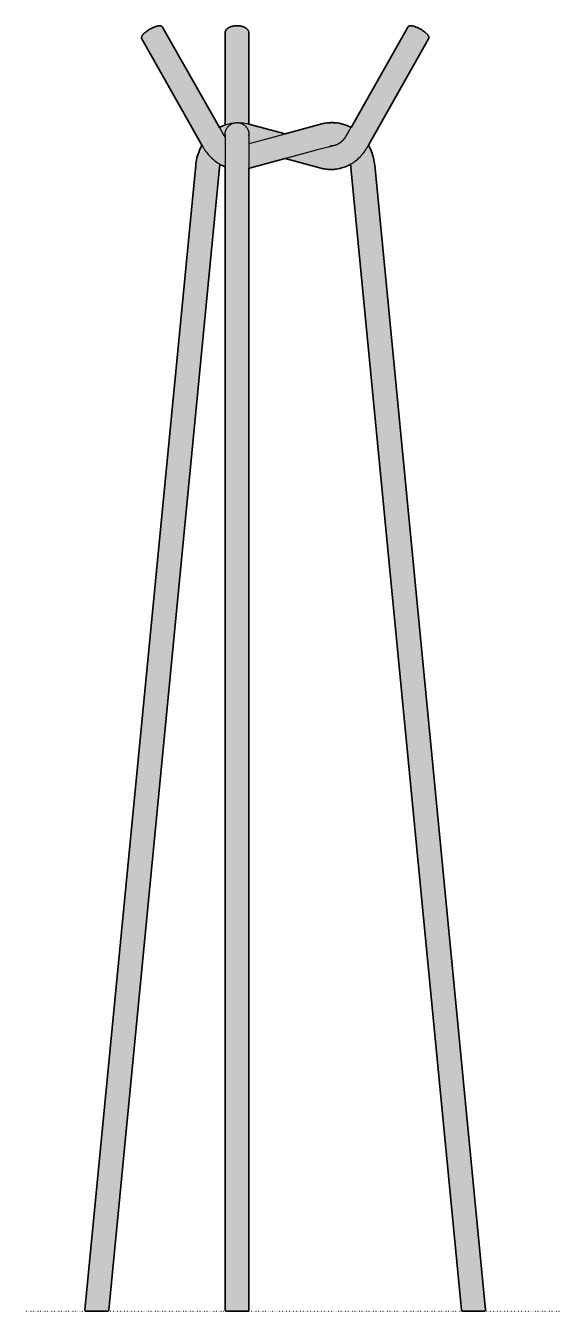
# Model space of a CAD drawing. Header units: millimetres. Extents: x 0 to 1655, y -942 to 1616.
# Drawn here: x 0 to 672, y 0 to 1616 of the extents above; entities that cross this region are included whole.
import ezdxf

# ---------------------------------------------------------------- set-up
doc = ezdxf.new("R2010")
doc.units = ezdxf.units.MM
doc.linetypes.add('Dots', pattern=[1, 0, -1])
doc.layers.add('Blocks', color=7, linetype='Continuous')
doc.layers.add('Blocks$Fill', color=7, linetype='Continuous', true_color=0xffffff)
for name, color, linetype, lineweight, true_color in [('Blocks$Inner', 7, 'Continuous', 25, 0x007f00), ('Blocks$Outline', 7, 'Continuous', 35, 0xff3f3f), ('Groud', 7, 'Dots', 25, 0x243775)]:
    doc.layers.add(name, color=color, linetype=linetype, lineweight=lineweight, true_color=true_color)

# ---------------------------------------------------------------- blocks, each defined once
blk = doc.blocks.new('Knit Coat Rack Side')
at = {"layer": 'Blocks$Fill'}
blk.add_hatch(color=256, dxfattribs=at).paths.add_polyline_path([(408.7, 1487.6), (480, 1613.8), (480.1, 1613.9), (480.2, 1614), (480.3, 1614.1), (480.4, 1614.2), (480.5, 1614.3), (480.6, 1614.4), (480.6, 1614.5), (480.8, 1614.6), (480.9, 1614.7), (481, 1614.8), (481.1, 1614.9), (481.2, 1614.9), (481.3, 1615), (481.4, 1615.1), (481.5, 1615.1), (481.7, 1615.2), (481.8, 1615.2), (481.9, 1615.3), (482, 1615.3), (482.2, 1615.4), (482.3, 1615.4), (482.4, 1615.4), (482.6, 1615.5), (482.7, 1615.5), (482.8, 1615.5), (483, 1615.5), (483.1, 1615.5), (483.3, 1615.5), (483.4, 1615.5), (483.5, 1615.5), (483.7, 1615.5), (483.9, 1615.5), (484.1, 1615.5), (484.3, 1615.5), (484.6, 1615.5), (484.8, 1615.5), (485, 1615.4), (485.5, 1615.3), (486, 1615.3), (486.5, 1615.1), (487, 1615), (487.6, 1614.9), (488.1, 1614.7), (488.6, 1614.5), (489.1, 1614.4), (489.6, 1614.2), (490.7, 1613.7), (491.8, 1613.3), (492.9, 1612.8), (494.1, 1612.2), (495.2, 1611.6), (496.3, 1611), (497.5, 1610.3), (498.6, 1609.5), (499.7, 1608.8), (500.8, 1608), (501.3, 1607.6), (501.8, 1607.2), (502.2, 1606.9), (502.7, 1606.5), (503.1, 1606.1), (503.5, 1605.7), (503.9, 1605.3), (504.3, 1605), (504.6, 1604.6), (504.9, 1604.3), (505, 1604.1), (505.1, 1603.9), (505.3, 1603.7), (505.4, 1603.6), (505.5, 1603.4), (505.6, 1603.2), (505.7, 1603), (505.8, 1602.9), (505.9, 1602.7), (506, 1602.5), (506.1, 1602.3), (506.2, 1602.2), (506.2, 1602), (506.3, 1601.9), (506.3, 1601.8), (506.4, 1601.7), (506.4, 1601.6), (506.4, 1601.5), (506.4, 1601.5), (506.4, 1601.4), (506.5, 1601.2), (506.5, 1601.2), (506.5, 1601.1), (506.5, 1601), (506.5, 1600.9), (506.5, 1600.8), (506.5, 1600.7), (506.5, 1600.7), (506.5, 1600.6), (506.5, 1600.5), (506.5, 1600.4), (506.5, 1600.3), (506.5, 1600.2), (506.5, 1600.1), (506.5, 1600), (506.5, 1600), (506.5, 1599.9), (506.4, 1599.8), (506.4, 1599.7), (506.4, 1599.6), (506.4, 1599.5), (506.3, 1599.4), (506.3, 1599.4), (506.3, 1599.3), (506.2, 1599.2), (506.2, 1599.1), (506.1, 1599), (430.6, 1465.4), (431.6, 1463.5), (432.6, 1461.5), (433.5, 1459.5), (434.3, 1457.4), (435.1, 1455.3), (435.8, 1453.2), (436.4, 1451.1), (437, 1449), (437.4, 1446.8), (437.8, 1444.6), (438.1, 1442.4), (438.4, 1440.2), (577.7, 2.1), (577.7, 2.1), (577.7, 2), (577.7, 1.9), (577.7, 1.8), (577.7, 1.8), (577.7, 1.7), (577.7, 1.6), (577.7, 1.6), (577.7, 1.5), (577.6, 1.4), (577.6, 1.4), (577.6, 1.3), (577.6, 1.2), (577.5, 1.2), (577.5, 1.1), (577.5, 1.1), (577.4, 1), (577.4, 0.9), (577.4, 0.9), (577.3, 0.8), (577.3, 0.8), (577.2, 0.7), (577.2, 0.7), (577.2, 0.6), (577.1, 0.6), (577.1, 0.5), (577, 0.5), (576.9, 0.4), (576.9, 0.4), (576.8, 0.3), (576.8, 0.3), (576.7, 0.3), (576.7, 0.2), (576.6, 0.2), (576.5, 0.2), (576.5, 0.1), (576.4, 0.1), (576.3, 0.1), (576.3, 0.1), (576.2, 0.1), (576.1, 0), (576.1, 0), (576, 0), (575.9, 0), (575.9, 0), (575.8, 0), (575.7, 0), (549.5, 0), (549.5, 0), (549.4, 0), (549.3, 0), (549.3, 0), (549.2, 0), (549.1, 0.1), (549.1, 0.1), (549, 0.1), (548.9, 0.1), (548.9, 0.1), (548.8, 0.2), (548.7, 0.2), (548.7, 0.2), (548.6, 0.3), (548.6, 0.3), (548.5, 0.3), (548.4, 0.4), (548.4, 0.4), (548.3, 0.5), (548.3, 0.5), (548.2, 0.5), (548.2, 0.6), (548.1, 0.6), (548.1, 0.7), (548, 0.7), (548, 0.8), (548, 0.9), (547.9, 0.9), (547.9, 1), (547.9, 1), (547.8, 1.1), (547.8, 1.1), (547.8, 1.2), (547.7, 1.3), (547.7, 1.3), (547.7, 1.4), (547.7, 1.5), (547.7, 1.5), (547.6, 1.6), (547.6, 1.7), (547.6, 1.7), (547.6, 1.8), (408.4, 1438.3), (408.3, 1439.4), (408.1, 1440.4), (407.9, 1441.4), (404.9, 1439.8), (403.3, 1439.1), (401.8, 1438.4), (400.2, 1437.8), (398.6, 1437.3), (396.9, 1436.8), (395.3, 1436.3), (393.6, 1435.9), (392, 1435.6), (390.3, 1435.4), (388.6, 1435.1), (386.9, 1435), (385.2, 1434.9), (383.5, 1434.9), (381.9, 1434.9), (380.3, 1435), (378.6, 1435.1), (377, 1435.3), (375.4, 1435.5), (373.9, 1435.8), (372.3, 1436.2), (370.7, 1436.6), (326, 1448.6), (281.2, 1436.5), (281.1, 1436.5), (281, 1436.5), (280.9, 1436.5), (280.7, 1436.5), (280.6, 1436.5), (280.5, 1436.5), (280.4, 1436.4), (280.4, 1.9), (280.4, 1.9), (280.4, 1.8), (280.4, 1.7), (280.4, 1.7), (280.4, 1.6), (280.3, 1.5), (280.3, 1.4), (280.3, 1.4), (280.3, 1.3), (280.3, 1.3), (280.2, 1.2), (280.2, 1.1), (280.2, 1.1), (280.1, 1), (280.1, 0.9), (280.1, 0.9), (280, 0.8), (280, 0.8), (279.9, 0.7), (279.9, 0.7), (279.8, 0.6), (279.8, 0.6), (279.7, 0.5), (279.7, 0.5), (279.6, 0.4), (279.6, 0.4), (279.5, 0.3), (279.5, 0.3), (279.4, 0.3), (279.3, 0.2), (279.3, 0.2), (279.2, 0.2), (279.2, 0.1), (279.1, 0.1), (279, 0.1), (279, 0.1), (278.9, 0.1), (278.8, 0), (278.8, 0), (278.7, 0), (278.6, 0), (278.5, 0), (278.5, 0), (278.4, 0), (252.3, 0), (252.3, 0), (252.2, 0), (252.1, 0), (252.1, 0), (252, 0), (251.9, 0.1), (251.9, 0.1), (251.8, 0.1), (251.7, 0.1), (251.7, 0.1), (251.6, 0.2), (251.6, 0.2), (251.5, 0.2), (251.4, 0.3), (251.4, 0.3), (251.3, 0.3), (251.3, 0.4), (251.2, 0.4), (251.1, 0.4), (251.1, 0.5), (251, 0.5), (251, 0.6), (250.9, 0.6), (250.9, 0.7), (250.9, 0.7), (250.8, 0.8), (250.8, 0.8), (250.7, 0.9), (250.7, 1), (250.7, 1), (250.6, 1.1), (250.6, 1.1), (250.6, 1.2), (250.5, 1.3), (250.5, 1.3), (250.5, 1.4), (250.5, 1.5), (250.5, 1.5), (250.5, 1.6), (250.4, 1.7), (250.4, 1.7), (250.4, 1.8), (250.4, 1.9), (250.4, 1.9), (250.4, 2), (250.4, 1438.3), (247.2, 1439.7), (245.6, 1440.5), (244.1, 1441.4), (243.7, 1439.4), (243.6, 1438.3), (243.5, 1437.3), (104.4, 1.7), (104.4, 1.7), (104.4, 1.6), (104.4, 1.5), (104.3, 1.5), (104.3, 1.4), (104.3, 1.3), (104.3, 1.3), (104.3, 1.2), (104.2, 1.1), (104.2, 1.1), (104.2, 1), (104.1, 1), (104.1, 0.9), (104.1, 0.9), (104, 0.8), (104, 0.7), (103.9, 0.7), (103.9, 0.6), (103.8, 0.6), (103.8, 0.5), (103.7, 0.5), (103.7, 0.5), (103.6, 0.4), (103.6, 0.4), (103.5, 0.3), (103.5, 0.3), (103.4, 0.3), (103.3, 0.2), (103.3, 0.2), (103.2, 0.2), (103.2, 0.1), (103.1, 0.1), (103, 0.1), (103, 0.1), (102.9, 0.1), (102.8, 0), (102.8, 0), (102.7, 0), (102.6, 0), (102.6, 0), (102.5, 0), (102.4, 0), (76.3, 0), (76.2, 0), (76.1, 0), (76, 0), (76, 0), (75.9, 0), (75.8, 0.1), (75.7, 0.1), (75.7, 0.1), (75.6, 0.1), (75.6, 0.1), (75.5, 0.2), (75.4, 0.2), (75.4, 0.2), (75.3, 0.3), (75.2, 0.3), (75.2, 0.3), (75.1, 0.4), (75.1, 0.4), (75, 0.5), (75, 0.5), (74.9, 0.6), (74.9, 0.6), (74.8, 0.7), (74.8, 0.7), (74.7, 0.8), (74.7, 0.8), (74.6, 0.9), (74.6, 0.9), (74.6, 1), (74.5, 1.1), (74.5, 1.1), (74.5, 1.2), (74.4, 1.2), (74.4, 1.3), (74.4, 1.4), (74.4, 1.4), (74.4, 1.5), (74.3, 1.6), (74.3, 1.6), (74.3, 1.7), (74.3, 1.8), (74.3, 1.8), (74.3, 1.9), (74.3, 2), (74.3, 2.1), (74.3, 2.1), (74.3, 2.2), (213.9, 1442.4), (214.2, 1444.6), (214.6, 1446.8), (215.1, 1449), (215.6, 1451.1), (216.2, 1453.2), (216.9, 1455.3), (217.7, 1457.4), (218.5, 1459.5), (219.4, 1461.5), (220.4, 1463.5), (221.4, 1465.4), (145.8, 1599.1), (145.8, 1599.2), (145.8, 1599.3), (145.7, 1599.4), (145.7, 1599.4), (145.7, 1599.5), (145.6, 1599.6), (145.6, 1599.7), (145.6, 1599.8), (145.6, 1599.9), (145.5, 1600), (145.5, 1600), (145.5, 1600.1), (145.5, 1600.2), (145.5, 1600.3), (145.5, 1600.4), (145.5, 1600.5), (145.5, 1600.6), (145.5, 1600.7), (145.5, 1600.7), (145.5, 1600.8), (145.5, 1600.9), (145.5, 1601), (145.5, 1601.1), (145.5, 1601.2), (145.5, 1601.2), (145.6, 1601.4), (145.6, 1601.5), (145.6, 1601.5), (145.6, 1601.6), (145.7, 1601.7), (145.7, 1601.8), (145.7, 1601.9), (145.8, 1602), (145.8, 1602.2), (145.9, 1602.3), (146, 1602.5), (146.1, 1602.7), (146.2, 1602.9), (146.3, 1603), (146.4, 1603.2), (146.5, 1603.4), (146.6, 1603.6), (146.7, 1603.7), (146.9, 1603.9), (147, 1604.1), (147.1, 1604.3), (147.4, 1604.6), (147.8, 1605), (148.1, 1605.3), (148.5, 1605.7), (148.9, 1606.1), (149.3, 1606.5), (149.8, 1606.9), (150.2, 1607.2), (150.7, 1607.6), (151.2, 1608), (152.3, 1608.8), (153.4, 1609.5), (154.5, 1610.3), (155.7, 1611), (156.8, 1611.6), (157.9, 1612.2), (159.1, 1612.8), (160.2, 1613.3), (161.3, 1613.7), (162.4, 1614.2), (162.9, 1614.4), (163.4, 1614.5), (163.9, 1614.7), (164.4, 1614.9), (165, 1615), (165.5, 1615.1), (166, 1615.3), (166.5, 1615.3), (167, 1615.4), (167.2, 1615.5), (167.5, 1615.5), (167.7, 1615.5), (167.9, 1615.5), (168.1, 1615.5), (168.4, 1615.5), (168.5, 1615.5), (168.6, 1615.5), (168.8, 1615.5), (168.9, 1615.5), (169, 1615.5), (169.2, 1615.5), (169.3, 1615.5), (169.4, 1615.5), (169.6, 1615.4), (169.7, 1615.4), (169.8, 1615.4), (170, 1615.3), (170.1, 1615.3), (170.2, 1615.2), (170.3, 1615.2), (170.5, 1615.1), (170.6, 1615.1), (170.7, 1615), (170.8, 1614.9), (170.9, 1614.9), (171.1, 1614.8), (171.2, 1614.7), (171.3, 1614.6), (171.4, 1614.5), (171.5, 1614.4), (171.6, 1614.3), (171.7, 1614.2), (171.7, 1614.1), (171.8, 1614), (171.9, 1613.9), (172, 1613.8), (175.8, 1607.1), (243.4, 1487.6), (246.1, 1489), (247.5, 1489.6), (249, 1490.2), (250.4, 1490.8), (250.4, 1606.6), (250.4, 1606.7), (250.4, 1606.8), (250.4, 1607), (250.4, 1607.1), (250.5, 1607.2), (250.5, 1607.4), (250.5, 1607.5), (250.5, 1607.6), (250.6, 1607.8), (250.6, 1607.9), (250.6, 1608), (250.7, 1608.2), (250.7, 1608.3), (250.8, 1608.4), (250.8, 1608.6), (250.9, 1608.7), (250.9, 1608.8), (251, 1608.9), (251, 1609.1), (251.1, 1609.2), (251.1, 1609.3), (251.2, 1609.4), (251.3, 1609.6), (251.3, 1609.7), (251.4, 1609.8), (251.5, 1609.9), (251.6, 1610), (251.7, 1610.1), (251.7, 1610.3), (251.8, 1610.4), (251.9, 1610.5), (252, 1610.6), (252.2, 1610.8), (252.3, 1611), (252.5, 1611.1), (252.6, 1611.3), (252.8, 1611.4), (252.9, 1611.5), (253.1, 1611.7), (253.2, 1611.8), (253.4, 1612), (253.6, 1612.1), (253.8, 1612.2), (253.9, 1612.4), (254.1, 1612.5), (254.3, 1612.6), (254.5, 1612.7), (254.9, 1613), (255.3, 1613.2), (255.5, 1613.3), (255.8, 1613.5), (256, 1613.6), (256.3, 1613.7), (256.6, 1613.8), (256.8, 1613.9), (257.4, 1614.2), (258, 1614.4), (258.6, 1614.6), (259.2, 1614.7), (259.8, 1614.9), (260.5, 1615), (261.1, 1615.2), (261.8, 1615.3), (262.5, 1615.4), (263.3, 1615.4), (264, 1615.5), (264.7, 1615.5), (265.4, 1615.5), (266.1, 1615.5), (266.8, 1615.5), (267.6, 1615.4), (268.3, 1615.4), (269, 1615.3), (269.7, 1615.2), (270.4, 1615), (271, 1614.9), (271.6, 1614.7), (272.3, 1614.6), (272.8, 1614.4), (273.4, 1614.2), (274, 1613.9), (274.3, 1613.8), (274.5, 1613.7), (274.8, 1613.6), (275.1, 1613.5), (275.3, 1613.3), (275.6, 1613.2), (275.9, 1613), (276.3, 1612.7), (276.5, 1612.6), (276.7, 1612.5), (276.9, 1612.4), (277.1, 1612.2), (277.2, 1612.1), (277.4, 1612), (277.6, 1611.8), (277.7, 1611.7), (277.9, 1611.5), (278.1, 1611.4), (278.2, 1611.3), (278.4, 1611.1), (278.5, 1611), (278.6, 1610.8), (278.8, 1610.6), (278.9, 1610.5), (279, 1610.4), (279.1, 1610.3), (279.2, 1610.1), (279.2, 1610), (279.3, 1609.9), (279.4, 1609.8), (279.5, 1609.7), (279.5, 1609.6), (279.6, 1609.4), (279.7, 1609.3), (279.7, 1609.2), (279.8, 1609.1), (279.9, 1608.9), (279.9, 1608.8), (280, 1608.7), (280, 1608.6), (280.1, 1608.4), (280.1, 1608.3), (280.1, 1608.2), (280.2, 1608), (280.2, 1607.9), (280.3, 1607.8), (280.3, 1607.6), (280.3, 1607.5), (280.3, 1607.4), (280.4, 1607.2), (280.4, 1607.1), (280.4, 1607), (280.4, 1606.8), (280.4, 1606.7), (280.4, 1606.6), (280.4, 1606.4), (280.4, 1492), (326, 1479.7), (373.5, 1492.5), (375.1, 1492.8), (376.7, 1493.1), (378.3, 1493.3), (379.9, 1493.5), (381.5, 1493.7), (383.1, 1493.7), (384.7, 1493.8), (386.4, 1493.7), (388.1, 1493.7), (389.7, 1493.5), (391.4, 1493.3), (393, 1493.1), (394.7, 1492.8), (396.3, 1492.4), (397.9, 1492), (399.5, 1491.5), (401.1, 1491), (402.6, 1490.4), (404.2, 1489.8), (405.7, 1489.1), (407.2, 1488.4)], flags=0)
at = {"layer": 'Blocks$Inner'}
for points in [[(408.7, 1487.6), (476.2, 1607.1), (480, 1613.8), (480.1, 1613.9), (480.2, 1614), (480.3, 1614.1), (480.4, 1614.2), (480.5, 1614.3), (480.6, 1614.4), (480.6, 1614.5), (480.8, 1614.6), (480.9, 1614.7), (481, 1614.8), (481.1, 1614.9), (481.2, 1614.9), (481.3, 1615), (481.4, 1615.1), (481.5, 1615.1), (481.7, 1615.2), (481.8, 1615.2), (481.9, 1615.3), (482, 1615.3), (482.2, 1615.4), (482.3, 1615.4), (482.4, 1615.4), (482.6, 1615.5), (482.7, 1615.5), (482.8, 1615.5), (483, 1615.5), (483.1, 1615.5), (483.3, 1615.5), (483.4, 1615.5), (483.5, 1615.5), (483.7, 1615.5), (483.9, 1615.5), (484.1, 1615.5), (484.3, 1615.5), (484.6, 1615.5), (484.8, 1615.5), (485, 1615.4), (485.5, 1615.3), (486, 1615.3), (486.5, 1615.1), (487, 1615), (487.6, 1614.9), (488.1, 1614.7), (488.6, 1614.5), (489.1, 1614.4), (489.6, 1614.2), (490.7, 1613.7), (491.8, 1613.3), (492.9, 1612.8), (494.1, 1612.2), (495.2, 1611.6), (496.3, 1611), (497.5, 1610.3), (498.6, 1609.5), (499.7, 1608.8), (500.8, 1608), (501.3, 1607.6), (501.8, 1607.2), (502.2, 1606.9), (502.7, 1606.5), (503.1, 1606.1), (503.5, 1605.7), (503.9, 1605.3), (504.3, 1605), (504.6, 1604.6), (504.9, 1604.3), (505, 1604.1), (505.1, 1603.9), (505.3, 1603.7), (505.4, 1603.6), (505.5, 1603.4), (505.6, 1603.2), (505.7, 1603), (505.8, 1602.9), (505.9, 1602.7), (506, 1602.5), (506.1, 1602.3), (506.2, 1602.2), (506.2, 1602), (506.3, 1601.9), (506.3, 1601.8), (506.4, 1601.7), (506.4, 1601.6), (506.4, 1601.5), (506.4, 1601.5), (506.4, 1601.4), (506.5, 1601.2), (506.5, 1601.2), (506.5, 1601.1), (506.5, 1601), (506.5, 1600.9), (506.5, 1600.8), (506.5, 1600.7), (506.5, 1600.7), (506.5, 1600.6), (506.5, 1600.5), (506.5, 1600.4), (506.5, 1600.3), (506.5, 1600.2), (506.5, 1600.1), (506.5, 1600), (506.5, 1600), (506.5, 1599.9), (506.4, 1599.8), (506.4, 1599.7), (506.4, 1599.6), (506.4, 1599.5), (506.3, 1599.4), (506.3, 1599.4), (506.3, 1599.3), (506.2, 1599.2), (506.2, 1599.1), (506.1, 1599), (502.4, 1592.3), (430.6, 1465.4), (431.6, 1463.5), (432.6, 1461.5), (433.5, 1459.5), (434.3, 1457.4), (435.1, 1455.3), (435.8, 1453.2), (436.4, 1451.1), (437, 1449), (437.4, 1446.8), (437.8, 1444.6), (438.1, 1442.4), (438.4, 1440.2), (577, 10), (577.7, 2.2), (577.7, 2.1), (577.7, 2.1), (577.7, 2), (577.7, 1.9), (577.7, 1.8), (577.7, 1.8), (577.7, 1.7), (577.7, 1.6), (577.7, 1.6), (577.7, 1.5), (577.6, 1.4), (577.6, 1.4), (577.6, 1.3), (577.6, 1.2), (577.5, 1.2), (577.5, 1.1), (577.5, 1.1), (577.4, 1), (577.4, 0.9), (577.4, 0.9), (577.3, 0.8), (577.3, 0.8), (577.2, 0.7), (577.2, 0.7), (577.2, 0.6), (577.1, 0.6), (577.1, 0.5), (577, 0.5), (576.9, 0.4), (576.9, 0.4), (576.8, 0.3), (576.8, 0.3), (576.7, 0.3), (576.7, 0.2), (576.6, 0.2), (576.5, 0.2), (576.5, 0.1), (576.4, 0.1), (576.3, 0.1), (576.3, 0.1), (576.2, 0.1), (576.1, 0), (576.1, 0), (576, 0), (575.9, 0), (575.9, 0), (575.8, 0), (575.7, 0), (551.3, 0), (549.6, 0), (549.5, 0), (549.5, 0), (549.4, 0), (549.3, 0), (549.3, 0), (549.2, 0), (549.1, 0.1), (549.1, 0.1), (549, 0.1), (548.9, 0.1), (548.9, 0.1), (548.8, 0.2), (548.7, 0.2), (548.7, 0.2), (548.6, 0.3), (548.6, 0.3), (548.5, 0.3), (548.4, 0.4), (548.4, 0.4), (548.3, 0.5), (548.3, 0.5), (548.2, 0.5), (548.2, 0.6), (548.1, 0.6), (548.1, 0.7), (548, 0.7), (548, 0.8), (548, 0.9), (547.9, 0.9), (547.9, 1), (547.9, 1), (547.8, 1.1), (547.8, 1.1), (547.8, 1.2), (547.7, 1.3), (547.7, 1.3), (547.7, 1.4), (547.7, 1.5), (547.7, 1.5), (547.6, 1.6), (547.6, 1.7), (547.6, 1.7), (547.6, 1.8), (546.8, 10), (408.5, 1437.3), (408.4, 1438.3), (408.3, 1439.4), (408.1, 1440.4), (407.9, 1441.4), (409.6, 1442.3), (411.2, 1443.4), (412.7, 1444.5), (414.3, 1445.6), (415.8, 1446.8), (417.2, 1448), (418.6, 1449.3), (420, 1450.7), (421.3, 1452.1), (422.6, 1453.5), (423.8, 1455), (425, 1456.5), (426.1, 1458), (427.2, 1459.6), (428.2, 1461.2), (429.2, 1462.9), (430.6, 1465.4)], [(221.4, 1465.4), (149.7, 1592.3), (145.9, 1599), (145.8, 1599.1), (145.8, 1599.2), (145.8, 1599.3), (145.7, 1599.4), (145.7, 1599.4), (145.7, 1599.5), (145.6, 1599.6), (145.6, 1599.7), (145.6, 1599.8), (145.6, 1599.9), (145.5, 1600), (145.5, 1600), (145.5, 1600.1), (145.5, 1600.2), (145.5, 1600.3), (145.5, 1600.4), (145.5, 1600.5), (145.5, 1600.6), (145.5, 1600.7), (145.5, 1600.7), (145.5, 1600.8), (145.5, 1600.9), (145.5, 1601), (145.5, 1601.1), (145.5, 1601.2), (145.5, 1601.2), (145.6, 1601.4), (145.6, 1601.5), (145.6, 1601.5), (145.6, 1601.6), (145.7, 1601.7), (145.7, 1601.8), (145.7, 1601.9), (145.8, 1602), (145.8, 1602.2), (145.9, 1602.3), (146, 1602.5), (146.1, 1602.7), (146.2, 1602.9), (146.3, 1603), (146.4, 1603.2), (146.5, 1603.4), (146.6, 1603.6), (146.7, 1603.7), (146.9, 1603.9), (147, 1604.1), (147.1, 1604.3), (147.4, 1604.6), (147.8, 1605), (148.1, 1605.3), (148.5, 1605.7), (148.9, 1606.1), (149.3, 1606.5), (149.8, 1606.9), (150.2, 1607.2), (150.7, 1607.6), (151.2, 1608), (152.3, 1608.8), (153.4, 1609.5), (154.5, 1610.3), (155.7, 1611), (156.8, 1611.6), (157.9, 1612.2), (159.1, 1612.8), (160.2, 1613.3), (161.3, 1613.7), (162.4, 1614.2), (162.9, 1614.4), (163.4, 1614.5), (163.9, 1614.7), (164.4, 1614.9), (165, 1615), (165.5, 1615.1), (166, 1615.3), (166.5, 1615.3), (167, 1615.4), (167.2, 1615.5), (167.5, 1615.5), (167.7, 1615.5), (167.9, 1615.5), (168.1, 1615.5), (168.4, 1615.5), (168.5, 1615.5), (168.6, 1615.5), (168.8, 1615.5), (168.9, 1615.5), (169, 1615.5), (169.2, 1615.5), (169.3, 1615.5), (169.4, 1615.5), (169.6, 1615.4), (169.7, 1615.4), (169.8, 1615.4), (170, 1615.3), (170.1, 1615.3), (170.2, 1615.2), (170.3, 1615.2), (170.5, 1615.1), (170.6, 1615.1), (170.7, 1615), (170.8, 1614.9), (170.9, 1614.9), (171.1, 1614.8), (171.2, 1614.7), (171.3, 1614.6), (171.4, 1614.5), (171.5, 1614.4), (171.6, 1614.3), (171.7, 1614.2), (171.7, 1614.1), (171.8, 1614), (171.9, 1613.9), (172, 1613.8), (175.8, 1607.1), (243.4, 1487.6), (249, 1477.7), (250.4, 1475.3)], [(250.4, 1490.8), (250.4, 1599.7), (250.4, 1606.4), (250.4, 1606.6), (250.4, 1606.7), (250.4, 1606.8), (250.4, 1607), (250.4, 1607.1), (250.5, 1607.2), (250.5, 1607.4), (250.5, 1607.5), (250.5, 1607.6), (250.6, 1607.8), (250.6, 1607.9), (250.6, 1608), (250.7, 1608.2), (250.7, 1608.3), (250.8, 1608.4), (250.8, 1608.6), (250.9, 1608.7), (250.9, 1608.8), (251, 1608.9), (251, 1609.1), (251.1, 1609.2), (251.1, 1609.3), (251.2, 1609.4), (251.3, 1609.6), (251.3, 1609.7), (251.4, 1609.8), (251.5, 1609.9), (251.6, 1610), (251.7, 1610.1), (251.7, 1610.3), (251.8, 1610.4), (251.9, 1610.5), (252, 1610.6), (252.2, 1610.8), (252.3, 1611), (252.5, 1611.1), (252.6, 1611.3), (252.8, 1611.4), (252.9, 1611.5), (253.1, 1611.7), (253.2, 1611.8), (253.4, 1612), (253.6, 1612.1), (253.8, 1612.2), (253.9, 1612.4), (254.1, 1612.5), (254.3, 1612.6), (254.5, 1612.7), (254.9, 1613), (255.3, 1613.2), (255.5, 1613.3), (255.8, 1613.5), (256, 1613.6), (256.3, 1613.7), (256.6, 1613.8), (256.8, 1613.9), (257.4, 1614.2), (258, 1614.4), (258.6, 1614.6), (259.2, 1614.7), (259.8, 1614.9), (260.5, 1615), (261.1, 1615.2), (261.8, 1615.3), (262.5, 1615.4), (263.3, 1615.4), (264, 1615.5), (264.7, 1615.5), (265.4, 1615.5), (266.1, 1615.5), (266.8, 1615.5), (267.6, 1615.4), (268.3, 1615.4), (269, 1615.3), (269.7, 1615.2), (270.4, 1615), (271, 1614.9), (271.6, 1614.7), (272.3, 1614.6), (272.8, 1614.4), (273.4, 1614.2), (274, 1613.9), (274.3, 1613.8), (274.5, 1613.7), (274.8, 1613.6), (275.1, 1613.5), (275.3, 1613.3), (275.6, 1613.2), (275.9, 1613), (276.3, 1612.7), (276.5, 1612.6), (276.7, 1612.5), (276.9, 1612.4), (277.1, 1612.2), (277.2, 1612.1), (277.4, 1612), (277.6, 1611.8), (277.7, 1611.7), (277.9, 1611.5), (278.1, 1611.4), (278.2, 1611.3), (278.4, 1611.1), (278.5, 1611), (278.6, 1610.8), (278.8, 1610.6), (278.9, 1610.5), (279, 1610.4), (279.1, 1610.3), (279.2, 1610.1), (279.2, 1610), (279.3, 1609.9), (279.4, 1609.8), (279.5, 1609.7), (279.5, 1609.6), (279.6, 1609.4), (279.7, 1609.3), (279.7, 1609.2), (279.8, 1609.1), (279.9, 1608.9), (279.9, 1608.8), (280, 1608.7), (280, 1608.6), (280.1, 1608.4), (280.1, 1608.3), (280.1, 1608.2), (280.2, 1608), (280.2, 1607.9), (280.3, 1607.8), (280.3, 1607.6), (280.3, 1607.5), (280.3, 1607.4), (280.4, 1607.2), (280.4, 1607.1), (280.4, 1607), (280.4, 1606.8), (280.4, 1606.7), (280.4, 1606.6), (280.4, 1606.4), (280.4, 1599.7), (280.4, 1492)], [(243.4, 1487.6), (244.7, 1488.3), (246.1, 1489), (247.5, 1489.6), (249, 1490.2), (250.4, 1490.8), (251.9, 1491.3), (253.5, 1491.8), (255.1, 1492.2), (256.7, 1492.6), (258.2, 1492.9), (259.8, 1493.2), (261.5, 1493.4), (263.1, 1493.6), (264.5, 1493.7), (265.9, 1493.8), (267.3, 1493.8), (268.9, 1493.7), (270.5, 1493.7), (272.1, 1493.5), (273.7, 1493.3), (275.3, 1493.1), (276.9, 1492.8), (278.5, 1492.5), (280, 1492.1), (326.3, 1479.6)], [(250.4, 1478.8), (250.4, 1479.3), (250.4, 1479.8), (250.5, 1480.3), (250.5, 1480.8), (250.6, 1481.3), (250.7, 1481.8), (250.8, 1482.3), (251, 1482.8), (251.1, 1483.3), (251.3, 1483.8), (251.5, 1484.3), (251.7, 1484.8), (251.9, 1485.2), (252.1, 1485.7), (252.3, 1486.1), (252.6, 1486.6), (252.9, 1487), (253.2, 1487.4), (253.5, 1487.8), (253.8, 1488.2), (254.1, 1488.6), (254.4, 1489), (254.8, 1489.4), (255.2, 1489.7), (255.6, 1490.1), (255.9, 1490.4), (256.3, 1490.7), (256.8, 1491), (257.2, 1491.3), (257.6, 1491.6), (258.1, 1491.8), (258.5, 1492.1), (259, 1492.3), (259.4, 1492.5), (259.9, 1492.7), (260.4, 1492.9), (260.9, 1493.1), (261.4, 1493.2), (261.9, 1493.3), (262.4, 1493.5), (262.9, 1493.6), (263.4, 1493.6), (263.9, 1493.7), (264.4, 1493.7), (264.9, 1493.8), (265.4, 1493.8), (265.9, 1493.8), (266.4, 1493.7), (266.9, 1493.7), (267.5, 1493.6), (268, 1493.6), (268.5, 1493.5), (269, 1493.3), (269.5, 1493.2), (269.9, 1493.1), (270.4, 1492.9), (270.9, 1492.7), (271.4, 1492.5), (271.9, 1492.3), (272.3, 1492.1), (272.8, 1491.8), (273.2, 1491.6), (273.6, 1491.3), (274.1, 1491), (274.5, 1490.7), (274.9, 1490.4), (275.3, 1490.1), (275.6, 1489.7), (276, 1489.4), (276.4, 1489), (276.7, 1488.6), (277, 1488.2), (277.4, 1487.8), (277.7, 1487.4), (278, 1487), (278.2, 1486.6), (278.5, 1486.1), (278.7, 1485.7), (279, 1485.2), (279.2, 1484.8), (279.4, 1484.3), (279.5, 1483.8), (279.7, 1483.3), (279.9, 1482.8), (280, 1482.3), (280.1, 1481.8), (280.2, 1481.3), (280.3, 1480.8), (280.3, 1480.3), (280.4, 1479.8), (280.4, 1479.3), (280.4, 1478.8)], [(250.4, 1477.6), (250.4, 1478.2), (250.4, 1478.8), (250.4, 1438.8), (250.4, 1438.3), (248.8, 1439), (247.2, 1439.7), (245.6, 1440.5), (244.1, 1441.4)], [(280.4, 1477.6), (280.4, 1478.2), (280.4, 1478.8), (280.4, 1438.8), (280.4, 1436.4), (280.4, 10), (280.4, 2), (280.4, 1.9), (280.4, 1.9), (280.4, 1.8), (280.4, 1.7), (280.4, 1.7), (280.4, 1.6), (280.3, 1.5), (280.3, 1.4), (280.3, 1.4), (280.3, 1.3), (280.3, 1.3), (280.2, 1.2), (280.2, 1.1), (280.2, 1.1), (280.1, 1), (280.1, 0.9), (280.1, 0.9), (280, 0.8), (280, 0.8), (279.9, 0.7), (279.9, 0.7), (279.8, 0.6), (279.8, 0.6), (279.7, 0.5), (279.7, 0.5), (279.6, 0.4), (279.6, 0.4), (279.5, 0.3), (279.5, 0.3), (279.4, 0.3), (279.3, 0.2), (279.3, 0.2), (279.2, 0.2), (279.2, 0.1), (279.1, 0.1), (279, 0.1), (279, 0.1), (278.9, 0.1), (278.8, 0), (278.8, 0), (278.7, 0), (278.6, 0), (278.5, 0), (278.5, 0), (278.4, 0), (265.4, 0), (252.4, 0), (252.3, 0), (252.3, 0), (252.2, 0), (252.1, 0), (252.1, 0), (252, 0), (251.9, 0.1), (251.9, 0.1), (251.8, 0.1), (251.7, 0.1), (251.7, 0.1), (251.6, 0.2), (251.6, 0.2), (251.5, 0.2), (251.4, 0.3), (251.4, 0.3), (251.3, 0.3), (251.3, 0.4), (251.2, 0.4), (251.1, 0.4), (251.1, 0.5), (251, 0.5), (251, 0.6), (250.9, 0.6), (250.9, 0.7), (250.9, 0.7), (250.8, 0.8), (250.8, 0.8), (250.7, 0.9), (250.7, 1), (250.7, 1), (250.6, 1.1), (250.6, 1.1), (250.6, 1.2), (250.5, 1.3), (250.5, 1.3), (250.5, 1.4), (250.5, 1.5), (250.5, 1.5), (250.5, 1.6), (250.4, 1.7), (250.4, 1.7), (250.4, 1.8), (250.4, 1.9), (250.4, 1.9), (250.4, 2), (250.4, 10), (250.4, 1438.3)], [(280.4, 1467.4), (298.3, 1472.2), (325.8, 1479.6), (325.8, 1479.6), (326, 1479.6), (326, 1479.6)], [(384.7, 1463.8), (384.1, 1463.8), (383.5, 1463.7), (382.9, 1463.7), (382.3, 1463.6), (381.7, 1463.5), (381.1, 1463.4), (379.8, 1463.1), (364.8, 1459.1), (326.3, 1448.7), (281.3, 1436.6), (281.2, 1436.5), (281.1, 1436.5), (281, 1436.5), (280.9, 1436.5), (280.7, 1436.5), (280.6, 1436.5), (280.5, 1436.5), (280.4, 1436.4)], [(407.9, 1441.4), (406.4, 1440.5), (404.9, 1439.8), (403.3, 1439.1), (401.8, 1438.4), (400.2, 1437.8), (398.6, 1437.3), (396.9, 1436.8), (395.3, 1436.3), (393.6, 1435.9), (392, 1435.6), (390.3, 1435.4), (388.6, 1435.1), (386.9, 1435), (385.2, 1434.9), (383.5, 1434.9), (381.9, 1434.9), (380.3, 1435), (378.6, 1435.1), (377, 1435.3), (375.4, 1435.5), (373.9, 1435.8), (372.3, 1436.2), (370.7, 1436.6), (325.8, 1448.7)]]:
    blk.add_lwpolyline(points, dxfattribs=at)
blk.add_lwpolyline([(76.3, 0), (76.2, 0), (76.2, 0), (76.1, 0), (76, 0), (76, 0), (75.9, 0), (75.8, 0.1), (75.7, 0.1), (75.7, 0.1), (75.6, 0.1), (75.6, 0.1), (75.5, 0.2), (75.4, 0.2), (75.4, 0.2), (75.3, 0.3), (75.2, 0.3), (75.2, 0.3), (75.1, 0.4), (75.1, 0.4), (75, 0.5), (75, 0.5), (74.9, 0.6), (74.9, 0.6), (74.8, 0.7), (74.8, 0.7), (74.7, 0.8), (74.7, 0.8), (74.6, 0.9), (74.6, 0.9), (74.6, 1), (74.5, 1.1), (74.5, 1.1), (74.5, 1.2), (74.4, 1.2), (74.4, 1.3), (74.4, 1.4), (74.4, 1.4), (74.4, 1.5), (74.3, 1.6), (74.3, 1.6), (74.3, 1.7), (74.3, 1.8), (74.3, 1.8), (74.3, 1.9), (74.3, 2), (74.3, 2.1), (74.3, 2.1), (74.3, 2.2), (75.1, 10), (213.6, 1440.2), (213.9, 1442.4), (214.2, 1444.6), (214.6, 1446.8), (215.1, 1449), (215.6, 1451.1), (216.2, 1453.2), (216.9, 1455.3), (217.7, 1457.4), (218.5, 1459.5), (219.4, 1461.5), (220.4, 1463.5), (221.4, 1465.4), (222.8, 1462.9), (223.8, 1461.2), (224.8, 1459.6), (225.9, 1458), (227, 1456.5), (228.2, 1455), (229.4, 1453.5), (230.7, 1452.1), (232, 1450.7), (233.4, 1449.3), (234.8, 1448), (236.2, 1446.8), (237.7, 1445.6), (239.3, 1444.5), (240.8, 1443.4), (242.5, 1442.3), (244.1, 1441.4), (243.9, 1440.4), (243.7, 1439.4), (243.6, 1438.3), (243.5, 1437.3), (105.2, 10), (104.4, 1.8), (104.4, 1.7), (104.4, 1.7), (104.4, 1.6), (104.4, 1.5), (104.3, 1.5), (104.3, 1.4), (104.3, 1.3), (104.3, 1.3), (104.3, 1.2), (104.2, 1.1), (104.2, 1.1), (104.2, 1), (104.1, 1), (104.1, 0.9), (104.1, 0.9), (104, 0.8), (104, 0.7), (103.9, 0.7), (103.9, 0.6), (103.8, 0.6), (103.8, 0.5), (103.7, 0.5), (103.7, 0.5), (103.6, 0.4), (103.6, 0.4), (103.5, 0.3), (103.5, 0.3), (103.4, 0.3), (103.3, 0.2), (103.3, 0.2), (103.2, 0.2), (103.2, 0.1), (103.1, 0.1), (103, 0.1), (103, 0.1), (102.9, 0.1), (102.8, 0), (102.8, 0), (102.7, 0), (102.6, 0), (102.6, 0), (102.5, 0), (102.4, 0), (100.7, 0)], close=True, dxfattribs=at)
blk.add_open_spline([(383.5, 1464.9), (383.9, 1464.9), (384.2, 1464.9), (384.6, 1464.9), (385, 1464.9), (385.4, 1465), (385.8, 1465), (386.2, 1465.1), (386.7, 1465.1), (387.1, 1465.2), (387.5, 1465.3), (387.9, 1465.4), (388.3, 1465.5), (388.7, 1465.6), (389.2, 1465.8), (389.6, 1465.9), (390, 1466), (390.4, 1466.2), (390.9, 1466.4), (391.3, 1466.5), (391.7, 1466.7), (392.1, 1466.9), (392.5, 1467.1), (392.9, 1467.3), (393.3, 1467.6), (393.7, 1467.8), (394.2, 1468.1), (394.6, 1468.3), (395, 1468.6), (395.4, 1468.9), (395.7, 1469.2), (396.1, 1469.5), (396.5, 1469.8), (396.9, 1470.1), (397.3, 1470.4), (397.6, 1470.8), (398, 1471.1), (398.4, 1471.5), (398.7, 1471.8), (399.1, 1472.2), (399.4, 1472.6), (399.8, 1473), (400.1, 1473.4), (400.4, 1473.8), (400.8, 1474.2), (401.1, 1474.6), (401.4, 1475), (401.7, 1475.4), (402, 1475.9), (402.5, 1476.7), (403.1, 1477.7), (408.7, 1487.6), (407.2, 1488.4), (405.7, 1489.1), (404.2, 1489.8), (402.6, 1490.4), (401.1, 1491), (399.5, 1491.5), (397.9, 1492), (396.3, 1492.4), (394.7, 1492.8), (393, 1493.1), (391.4, 1493.3), (389.7, 1493.5), (388.1, 1493.7), (386.4, 1493.7), (384.7, 1493.8), (383.1, 1493.7), (381.5, 1493.7), (379.9, 1493.5), (378.3, 1493.3), (376.7, 1493.1), (375.1, 1492.8), (373.5, 1492.5), (372, 1492.1), (325.8, 1479.6)], degree=1, knots=[0, 0, 0.372591, 0.745293, 1.11816, 1.491245, 1.913074, 2.335954, 2.759964, 3.185181, 3.611685, 4.039554, 4.468868, 4.899709, 5.3384, 5.779372, 6.222702, 6.668467, 7.116745, 7.567618, 8.021167, 8.477473, 8.937779, 9.40125, 9.867943, 10.33792, 10.811238, 11.28796, 11.768149, 12.251868, 12.73467, 13.221038, 13.710995, 14.204563, 14.701768, 15.202633, 15.707185, 16.215451, 16.716968, 17.221966, 17.730434, 18.242359, 18.75773, 19.276536, 19.798764, 20.324406, 20.837021, 21.352671, 21.871315, 22.392916, 23.444784, 24.508021, 35.89966, 37.565269, 39.231034, 40.896799, 42.562564, 44.228329, 45.894094, 47.559859, 49.225624, 50.891389, 52.557154, 54.222919, 55.888684, 57.554449, 59.220214, 60.885979, 62.499312, 64.112645, 65.725978, 67.339311, 68.952644, 70.565977, 72.17931, 73.792644, 156.374068, 156.374068], dxfattribs=at)
at = {"layer": 'Blocks$Outline'}
for points in [[(408.7, 1487.6), (476.2, 1607.1), (480, 1613.8), (480.1, 1613.9), (480.2, 1614), (480.3, 1614.1), (480.4, 1614.2), (480.5, 1614.3), (480.6, 1614.4), (480.6, 1614.5), (480.8, 1614.6), (480.9, 1614.7), (481, 1614.8), (481.1, 1614.9), (481.2, 1614.9), (481.3, 1615), (481.4, 1615.1), (481.5, 1615.1), (481.7, 1615.2), (481.8, 1615.2), (481.9, 1615.3), (482, 1615.3), (482.2, 1615.4), (482.3, 1615.4), (482.4, 1615.4), (482.6, 1615.5), (482.7, 1615.5), (482.8, 1615.5), (483, 1615.5), (483.1, 1615.5), (483.3, 1615.5), (483.4, 1615.5), (483.5, 1615.5), (483.7, 1615.5), (483.9, 1615.5), (484.1, 1615.5), (484.3, 1615.5), (484.6, 1615.5), (484.8, 1615.5), (485, 1615.4), (485.5, 1615.3), (486, 1615.3), (486.5, 1615.1), (487, 1615), (487.6, 1614.9), (488.1, 1614.7), (488.6, 1614.5), (489.1, 1614.4), (489.6, 1614.2), (490.7, 1613.7), (491.8, 1613.3), (492.9, 1612.8), (494.1, 1612.2), (495.2, 1611.6), (496.3, 1611), (497.5, 1610.3), (498.6, 1609.5), (499.7, 1608.8), (500.8, 1608), (501.3, 1607.6), (501.8, 1607.2), (502.2, 1606.9), (502.7, 1606.5), (503.1, 1606.1), (503.5, 1605.7), (503.9, 1605.3), (504.3, 1605), (504.6, 1604.6), (504.9, 1604.3), (505, 1604.1), (505.1, 1603.9), (505.3, 1603.7), (505.4, 1603.6), (505.5, 1603.4), (505.6, 1603.2), (505.7, 1603), (505.8, 1602.9), (505.9, 1602.7), (506, 1602.5), (506.1, 1602.3), (506.2, 1602.2), (506.2, 1602), (506.3, 1601.9), (506.3, 1601.8), (506.4, 1601.7), (506.4, 1601.6), (506.4, 1601.5), (506.4, 1601.5), (506.4, 1601.4), (506.5, 1601.2), (506.5, 1601.2), (506.5, 1601.1), (506.5, 1601), (506.5, 1600.9), (506.5, 1600.8), (506.5, 1600.7), (506.5, 1600.7), (506.5, 1600.6), (506.5, 1600.5), (506.5, 1600.4), (506.5, 1600.3), (506.5, 1600.2), (506.5, 1600.1), (506.5, 1600), (506.5, 1600), (506.5, 1599.9), (506.4, 1599.8), (506.4, 1599.7), (506.4, 1599.6), (506.4, 1599.5), (506.3, 1599.4), (506.3, 1599.4), (506.3, 1599.3), (506.2, 1599.2), (506.2, 1599.1), (506.1, 1599), (502.4, 1592.3), (430.6, 1465.4), (431.6, 1463.5), (432.6, 1461.5), (433.5, 1459.5), (434.3, 1457.4), (435.1, 1455.3), (435.8, 1453.2), (436.4, 1451.1), (437, 1449), (437.4, 1446.8), (437.8, 1444.6), (438.1, 1442.4), (438.4, 1440.2), (577, 10), (577.7, 2.2), (577.7, 2.1), (577.7, 2.1), (577.7, 2), (577.7, 1.9), (577.7, 1.8), (577.7, 1.8), (577.7, 1.7), (577.7, 1.6), (577.7, 1.6), (577.7, 1.5), (577.6, 1.4), (577.6, 1.4), (577.6, 1.3), (577.6, 1.2), (577.5, 1.2), (577.5, 1.1), (577.5, 1.1), (577.4, 1), (577.4, 0.9), (577.4, 0.9), (577.3, 0.8), (577.3, 0.8), (577.2, 0.7), (577.2, 0.7), (577.2, 0.6), (577.1, 0.6), (577.1, 0.5), (577, 0.5), (576.9, 0.4), (576.9, 0.4), (576.8, 0.3), (576.8, 0.3), (576.7, 0.3), (576.7, 0.2), (576.6, 0.2), (576.5, 0.2), (576.5, 0.1), (576.4, 0.1), (576.3, 0.1), (576.3, 0.1), (576.2, 0.1), (576.1, 0), (576.1, 0), (576, 0), (575.9, 0), (575.9, 0), (575.8, 0), (575.7, 0), (551.3, 0), (549.6, 0), (549.5, 0), (549.5, 0), (549.4, 0), (549.3, 0), (549.3, 0), (549.2, 0), (549.1, 0.1), (549.1, 0.1), (549, 0.1), (548.9, 0.1), (548.9, 0.1), (548.8, 0.2), (548.7, 0.2), (548.7, 0.2), (548.6, 0.3), (548.6, 0.3), (548.5, 0.3), (548.4, 0.4), (548.4, 0.4), (548.3, 0.5), (548.3, 0.5), (548.2, 0.5), (548.2, 0.6), (548.1, 0.6), (548.1, 0.7), (548, 0.7), (548, 0.8), (548, 0.9), (547.9, 0.9), (547.9, 1), (547.9, 1), (547.8, 1.1), (547.8, 1.1), (547.8, 1.2), (547.7, 1.3), (547.7, 1.3), (547.7, 1.4), (547.7, 1.5), (547.7, 1.5), (547.6, 1.6), (547.6, 1.7), (547.6, 1.7), (547.6, 1.8), (546.8, 10), (408.5, 1437.3), (408.4, 1438.3), (408.3, 1439.4), (408.1, 1440.4), (407.9, 1441.4)], [(221.4, 1465.4), (149.7, 1592.3), (145.9, 1599), (145.8, 1599.1), (145.8, 1599.2), (145.8, 1599.3), (145.7, 1599.4), (145.7, 1599.4), (145.7, 1599.5), (145.6, 1599.6), (145.6, 1599.7), (145.6, 1599.8), (145.6, 1599.9), (145.5, 1600), (145.5, 1600), (145.5, 1600.1), (145.5, 1600.2), (145.5, 1600.3), (145.5, 1600.4), (145.5, 1600.5), (145.5, 1600.6), (145.5, 1600.7), (145.5, 1600.7), (145.5, 1600.8), (145.5, 1600.9), (145.5, 1601), (145.5, 1601.1), (145.5, 1601.2), (145.5, 1601.2), (145.6, 1601.4), (145.6, 1601.5), (145.6, 1601.5), (145.6, 1601.6), (145.7, 1601.7), (145.7, 1601.8), (145.7, 1601.9), (145.8, 1602), (145.8, 1602.2), (145.9, 1602.3), (146, 1602.5), (146.1, 1602.7), (146.2, 1602.9), (146.3, 1603), (146.4, 1603.2), (146.5, 1603.4), (146.6, 1603.6), (146.7, 1603.7), (146.9, 1603.9), (147, 1604.1), (147.1, 1604.3), (147.4, 1604.6), (147.8, 1605), (148.1, 1605.3), (148.5, 1605.7), (148.9, 1606.1), (149.3, 1606.5), (149.8, 1606.9), (150.2, 1607.2), (150.7, 1607.6), (151.2, 1608), (152.3, 1608.8), (153.4, 1609.5), (154.5, 1610.3), (155.7, 1611), (156.8, 1611.6), (157.9, 1612.2), (159.1, 1612.8), (160.2, 1613.3), (161.3, 1613.7), (162.4, 1614.2), (162.9, 1614.4), (163.4, 1614.5), (163.9, 1614.7), (164.4, 1614.9), (165, 1615), (165.5, 1615.1), (166, 1615.3), (166.5, 1615.3), (167, 1615.4), (167.2, 1615.5), (167.5, 1615.5), (167.7, 1615.5), (167.9, 1615.5), (168.1, 1615.5), (168.4, 1615.5), (168.5, 1615.5), (168.6, 1615.5), (168.8, 1615.5), (168.9, 1615.5), (169, 1615.5), (169.2, 1615.5), (169.3, 1615.5), (169.4, 1615.5), (169.6, 1615.4), (169.7, 1615.4), (169.8, 1615.4), (170, 1615.3), (170.1, 1615.3), (170.2, 1615.2), (170.3, 1615.2), (170.5, 1615.1), (170.6, 1615.1), (170.7, 1615), (170.8, 1614.9), (170.9, 1614.9), (171.1, 1614.8), (171.2, 1614.7), (171.3, 1614.6), (171.4, 1614.5), (171.5, 1614.4), (171.6, 1614.3), (171.7, 1614.2), (171.7, 1614.1), (171.8, 1614), (171.9, 1613.9), (172, 1613.8), (175.8, 1607.1)], [(175.8, 1607.1), (243.4, 1487.6)], [(250.4, 1490.8), (250.4, 1599.7), (250.4, 1606.4), (250.4, 1606.6), (250.4, 1606.7), (250.4, 1606.8), (250.4, 1607), (250.4, 1607.1), (250.5, 1607.2), (250.5, 1607.4), (250.5, 1607.5), (250.5, 1607.6), (250.6, 1607.8), (250.6, 1607.9), (250.6, 1608), (250.7, 1608.2), (250.7, 1608.3), (250.8, 1608.4), (250.8, 1608.6), (250.9, 1608.7), (250.9, 1608.8), (251, 1608.9), (251, 1609.1), (251.1, 1609.2), (251.1, 1609.3), (251.2, 1609.4), (251.3, 1609.6), (251.3, 1609.7), (251.4, 1609.8), (251.5, 1609.9), (251.6, 1610), (251.7, 1610.1), (251.7, 1610.3), (251.8, 1610.4), (251.9, 1610.5), (252, 1610.6), (252.2, 1610.8), (252.3, 1611), (252.5, 1611.1), (252.6, 1611.3), (252.8, 1611.4), (252.9, 1611.5), (253.1, 1611.7), (253.2, 1611.8), (253.4, 1612), (253.6, 1612.1), (253.8, 1612.2), (253.9, 1612.4), (254.1, 1612.5), (254.3, 1612.6), (254.5, 1612.7), (254.9, 1613), (255.3, 1613.2), (255.5, 1613.3), (255.8, 1613.5), (256, 1613.6), (256.3, 1613.7), (256.6, 1613.8), (256.8, 1613.9), (257.4, 1614.2), (258, 1614.4), (258.6, 1614.6), (259.2, 1614.7), (259.8, 1614.9), (260.5, 1615), (261.1, 1615.2), (261.8, 1615.3), (262.5, 1615.4), (263.3, 1615.4), (264, 1615.5), (264.7, 1615.5), (265.4, 1615.5), (266.1, 1615.5), (266.8, 1615.5), (267.6, 1615.4), (268.3, 1615.4), (269, 1615.3), (269.7, 1615.2), (270.4, 1615), (271, 1614.9), (271.6, 1614.7), (272.3, 1614.6), (272.8, 1614.4), (273.4, 1614.2), (274, 1613.9), (274.3, 1613.8), (274.5, 1613.7), (274.8, 1613.6), (275.1, 1613.5), (275.3, 1613.3), (275.6, 1613.2), (275.9, 1613), (276.3, 1612.7), (276.5, 1612.6), (276.7, 1612.5), (276.9, 1612.4), (277.1, 1612.2), (277.2, 1612.1), (277.4, 1612), (277.6, 1611.8), (277.7, 1611.7), (277.9, 1611.5), (278.1, 1611.4), (278.2, 1611.3), (278.4, 1611.1), (278.5, 1611), (278.6, 1610.8), (278.8, 1610.6), (278.9, 1610.5), (279, 1610.4), (279.1, 1610.3), (279.2, 1610.1), (279.2, 1610), (279.3, 1609.9), (279.4, 1609.8), (279.5, 1609.7), (279.5, 1609.6), (279.6, 1609.4), (279.7, 1609.3), (279.7, 1609.2), (279.8, 1609.1), (279.9, 1608.9), (279.9, 1608.8), (280, 1608.7), (280, 1608.6), (280.1, 1608.4), (280.1, 1608.3), (280.1, 1608.2), (280.2, 1608), (280.2, 1607.9), (280.3, 1607.8), (280.3, 1607.6), (280.3, 1607.5), (280.3, 1607.4), (280.4, 1607.2), (280.4, 1607.1), (280.4, 1607), (280.4, 1606.8), (280.4, 1606.7), (280.4, 1606.6), (280.4, 1606.4), (280.4, 1599.7), (280.4, 1492)], [(243.4, 1487.6), (244.7, 1488.3), (246.1, 1489), (247.5, 1489.6), (249, 1490.2), (250.4, 1490.8)], [(280.4, 1492), (326, 1479.7)], [(326, 1479.7), (372, 1492.1), (373.5, 1492.5), (375.1, 1492.8), (376.7, 1493.1), (378.3, 1493.3), (379.9, 1493.5), (381.5, 1493.7), (383.1, 1493.7), (384.7, 1493.8), (386.4, 1493.7), (388.1, 1493.7), (389.7, 1493.5), (391.4, 1493.3), (393, 1493.1), (394.7, 1492.8), (396.3, 1492.4), (397.9, 1492), (399.5, 1491.5), (401.1, 1491), (402.6, 1490.4), (404.2, 1489.8), (405.7, 1489.1), (407.2, 1488.4), (408.7, 1487.6)], [(76.3, 0), (76.2, 0), (76.2, 0), (76.1, 0), (76, 0), (76, 0), (75.9, 0), (75.8, 0.1), (75.7, 0.1), (75.7, 0.1), (75.6, 0.1), (75.6, 0.1), (75.5, 0.2), (75.4, 0.2), (75.4, 0.2), (75.3, 0.3), (75.2, 0.3), (75.2, 0.3), (75.1, 0.4), (75.1, 0.4), (75, 0.5), (75, 0.5), (74.9, 0.6), (74.9, 0.6), (74.8, 0.7), (74.8, 0.7), (74.7, 0.8), (74.7, 0.8), (74.6, 0.9), (74.6, 0.9), (74.6, 1), (74.5, 1.1), (74.5, 1.1), (74.5, 1.2), (74.4, 1.2), (74.4, 1.3), (74.4, 1.4), (74.4, 1.4), (74.4, 1.5), (74.3, 1.6), (74.3, 1.6), (74.3, 1.7), (74.3, 1.8), (74.3, 1.8), (74.3, 1.9), (74.3, 2), (74.3, 2.1), (74.3, 2.1), (74.3, 2.2), (75.1, 10), (213.6, 1440.2), (213.9, 1442.4), (214.2, 1444.6), (214.6, 1446.8), (215.1, 1449), (215.6, 1451.1), (216.2, 1453.2), (216.9, 1455.3), (217.7, 1457.4), (218.5, 1459.5), (219.4, 1461.5), (220.4, 1463.5), (221.4, 1465.4)], [(244.1, 1441.4), (243.9, 1440.4), (243.7, 1439.4), (243.6, 1438.3), (243.5, 1437.3), (105.2, 10), (104.4, 1.8), (104.4, 1.7), (104.4, 1.7), (104.4, 1.6), (104.4, 1.5), (104.3, 1.5), (104.3, 1.4), (104.3, 1.3), (104.3, 1.3), (104.3, 1.2), (104.2, 1.1), (104.2, 1.1), (104.2, 1), (104.1, 1), (104.1, 0.9), (104.1, 0.9), (104, 0.8), (104, 0.7), (103.9, 0.7), (103.9, 0.6), (103.8, 0.6), (103.8, 0.5), (103.7, 0.5), (103.7, 0.5), (103.6, 0.4), (103.6, 0.4), (103.5, 0.3), (103.5, 0.3), (103.4, 0.3), (103.3, 0.2), (103.3, 0.2), (103.2, 0.2), (103.2, 0.1), (103.1, 0.1), (103, 0.1), (103, 0.1), (102.9, 0.1), (102.8, 0), (102.8, 0), (102.7, 0), (102.6, 0), (102.6, 0), (102.5, 0), (102.4, 0), (100.7, 0), (76.3, 0)], [(250.4, 1438.3), (248.8, 1439), (247.2, 1439.7), (245.6, 1440.5), (244.1, 1441.4)], [(280.4, 1436.4), (280.4, 10), (280.4, 2), (280.4, 1.9), (280.4, 1.9), (280.4, 1.8), (280.4, 1.7), (280.4, 1.7), (280.4, 1.6), (280.3, 1.5), (280.3, 1.4), (280.3, 1.4), (280.3, 1.3), (280.3, 1.3), (280.2, 1.2), (280.2, 1.1), (280.2, 1.1), (280.1, 1), (280.1, 0.9), (280.1, 0.9), (280, 0.8), (280, 0.8), (279.9, 0.7), (279.9, 0.7), (279.8, 0.6), (279.8, 0.6), (279.7, 0.5), (279.7, 0.5), (279.6, 0.4), (279.6, 0.4), (279.5, 0.3), (279.5, 0.3), (279.4, 0.3), (279.3, 0.2), (279.3, 0.2), (279.2, 0.2), (279.2, 0.1), (279.1, 0.1), (279, 0.1), (279, 0.1), (278.9, 0.1), (278.8, 0), (278.8, 0), (278.7, 0), (278.6, 0), (278.5, 0), (278.5, 0), (278.4, 0), (265.4, 0), (252.4, 0), (252.3, 0), (252.3, 0), (252.2, 0), (252.1, 0), (252.1, 0), (252, 0), (251.9, 0.1), (251.9, 0.1), (251.8, 0.1), (251.7, 0.1), (251.7, 0.1), (251.6, 0.2), (251.6, 0.2), (251.5, 0.2), (251.4, 0.3), (251.4, 0.3), (251.3, 0.3), (251.3, 0.4), (251.2, 0.4), (251.1, 0.4), (251.1, 0.5), (251, 0.5), (251, 0.6), (250.9, 0.6), (250.9, 0.7), (250.9, 0.7), (250.8, 0.8), (250.8, 0.8), (250.7, 0.9), (250.7, 1), (250.7, 1), (250.6, 1.1), (250.6, 1.1), (250.6, 1.2), (250.5, 1.3), (250.5, 1.3), (250.5, 1.4), (250.5, 1.5), (250.5, 1.5), (250.5, 1.6), (250.4, 1.7), (250.4, 1.7), (250.4, 1.8), (250.4, 1.9), (250.4, 1.9), (250.4, 2), (250.4, 10), (250.4, 1438.3)], [(326, 1448.6), (281.3, 1436.6), (281.2, 1436.5), (281.1, 1436.5), (281, 1436.5), (280.9, 1436.5), (280.7, 1436.5), (280.6, 1436.5), (280.5, 1436.5), (280.4, 1436.4)], [(407.9, 1441.4), (406.4, 1440.5), (404.9, 1439.8), (403.3, 1439.1), (401.8, 1438.4), (400.2, 1437.8), (398.6, 1437.3), (396.9, 1436.8), (395.3, 1436.3), (393.6, 1435.9), (392, 1435.6), (390.3, 1435.4), (388.6, 1435.1), (386.9, 1435), (385.2, 1434.9), (383.5, 1434.9), (381.9, 1434.9), (380.3, 1435), (378.6, 1435.1), (377, 1435.3), (375.4, 1435.5), (373.9, 1435.8), (372.3, 1436.2), (370.7, 1436.6), (326, 1448.6)]]:
    blk.add_lwpolyline(points, dxfattribs=at)

msp = doc.modelspace()

# ---------------------------------------------------------------- linework, layer by layer
at = {"layer": 'Groud'}
msp.add_lwpolyline([(0, 0), (671.6, 0)], dxfattribs=at)

# ---------------------------------------------------------------- block references
at = {"layer": 'Blocks'}
msp.add_blockref('Knit Coat Rack Side', (0, 0), dxfattribs=at)

doc.saveas('drawing.dxf')
